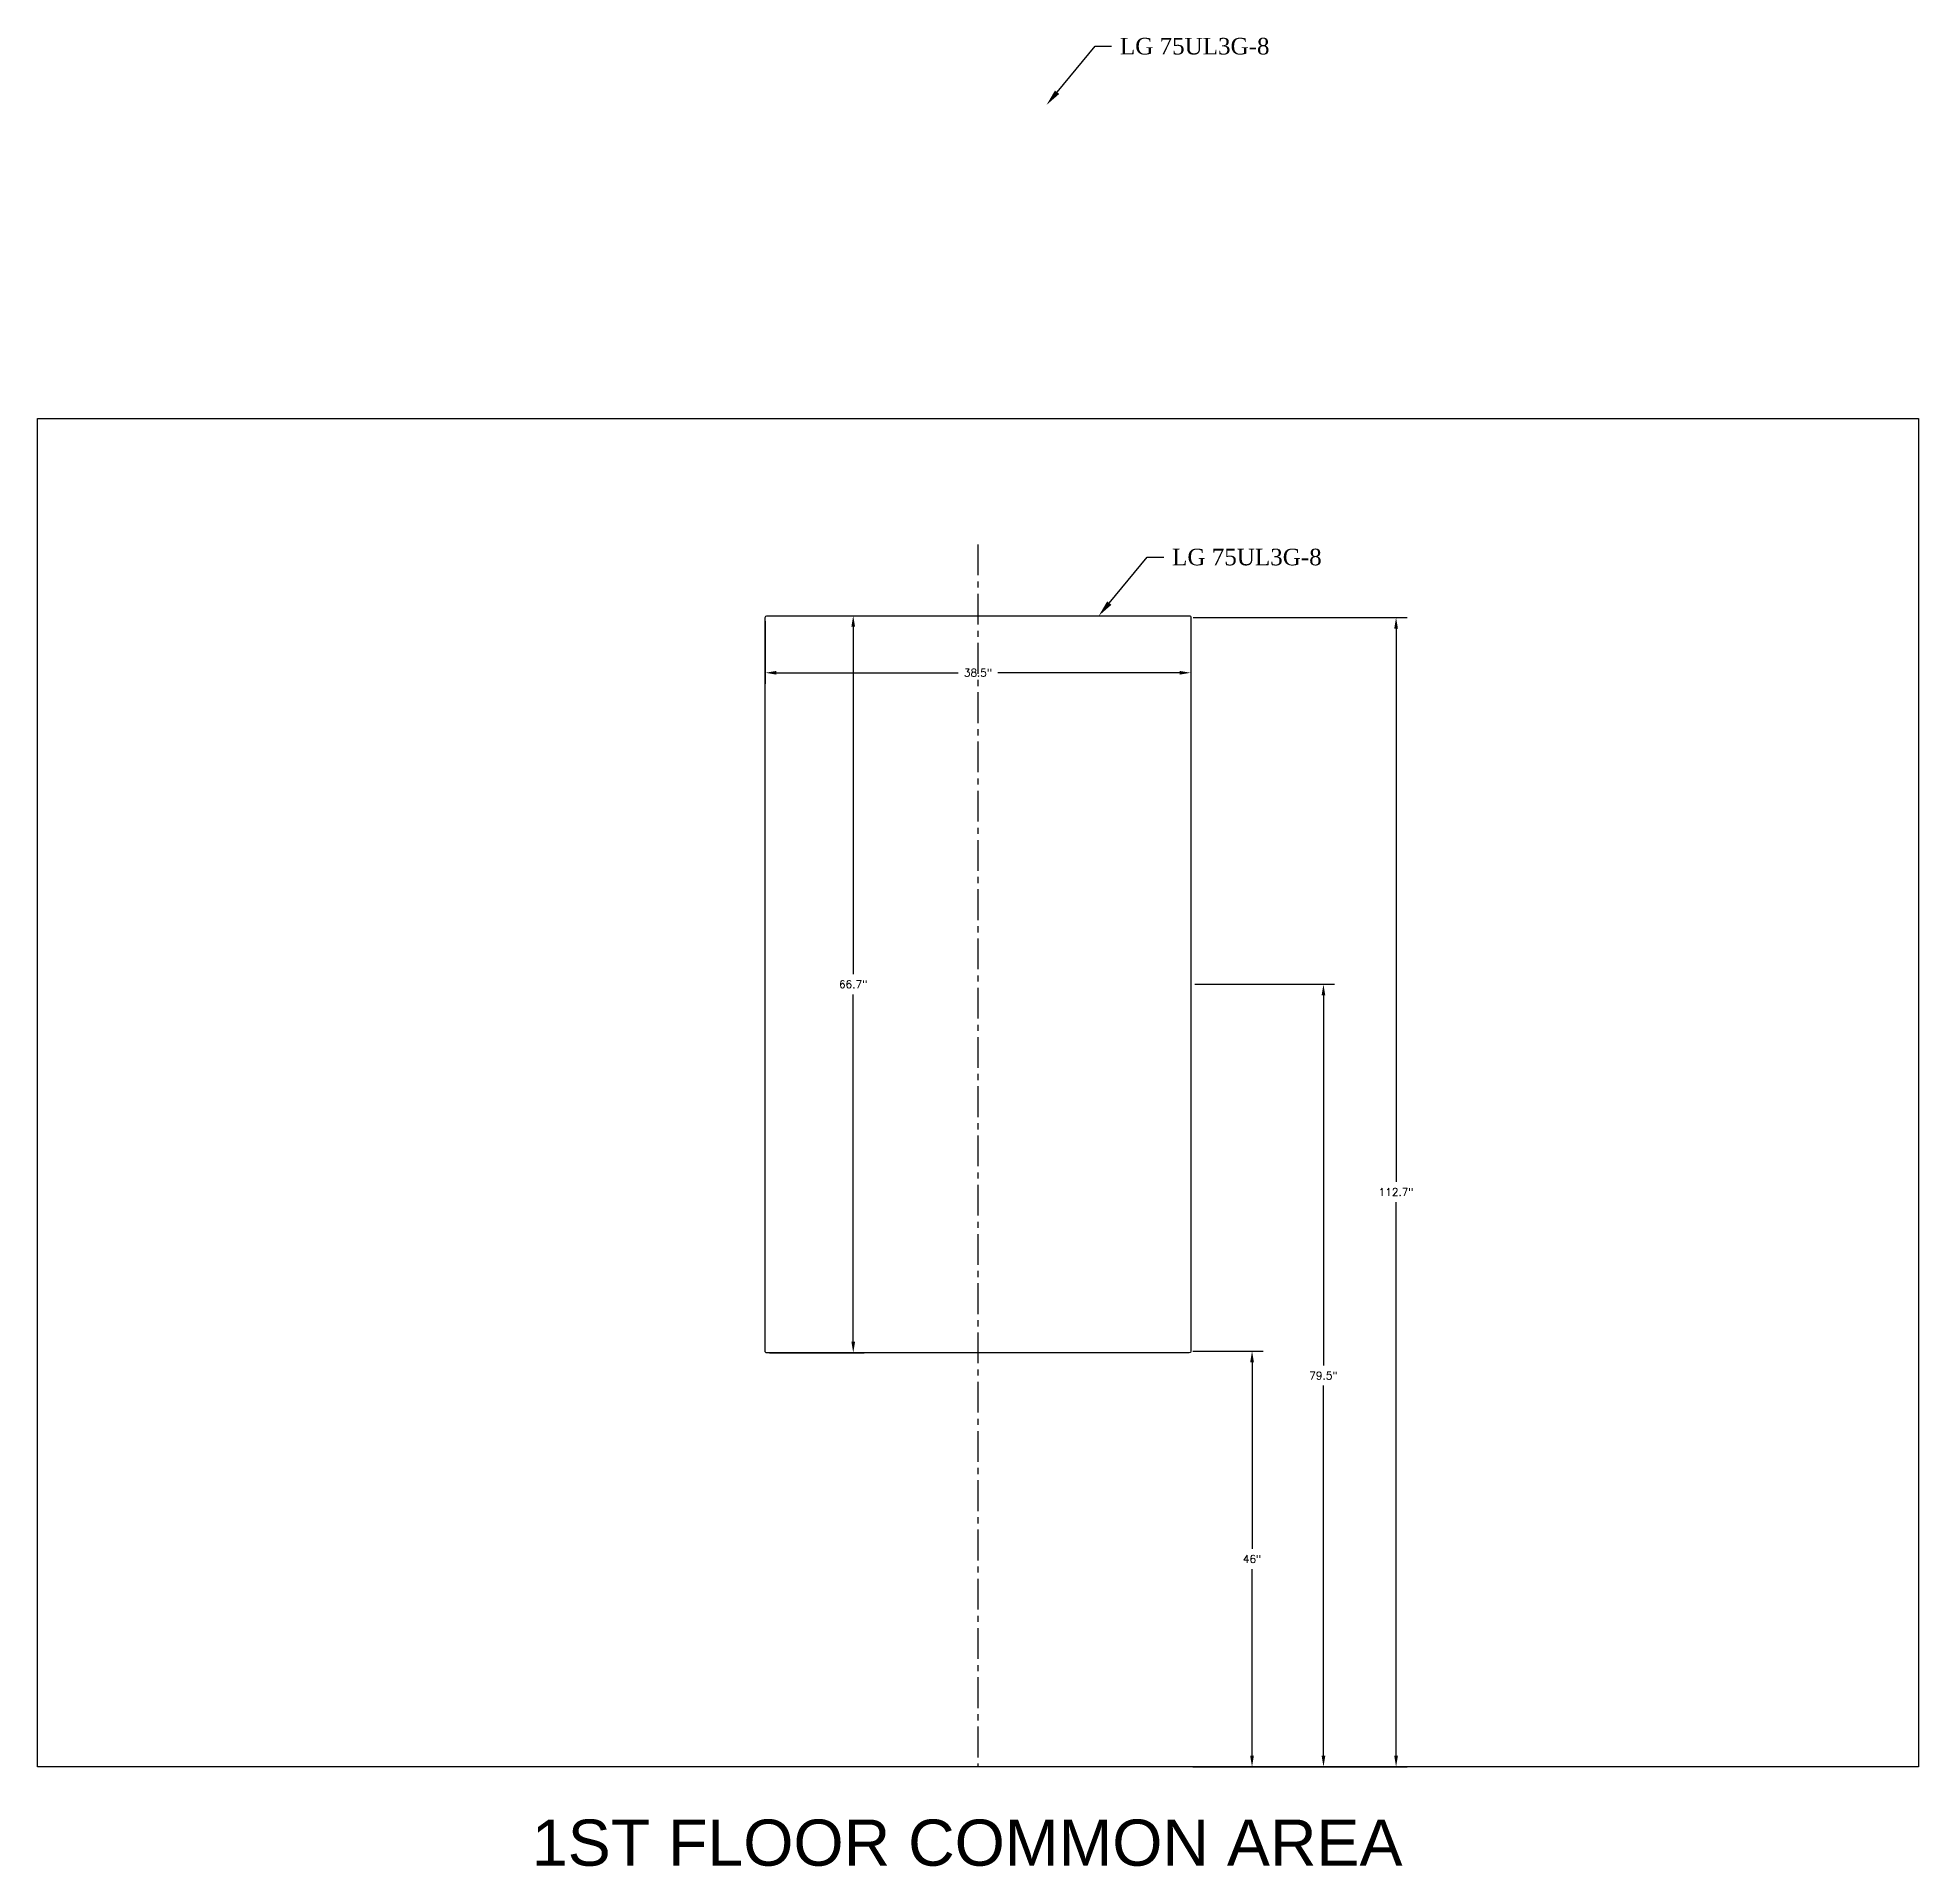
# Model space of a CAD drawing. Header units: inches. Extents: x 8 to 214, y -1 to 137.
# Drawn here: x 95.89 to 126.44, y -0.71 to 28.99 of the extents above; entities that cross this region are included whole.
import ezdxf
from ezdxf import colors
from ezdxf.entities.mleader import LeaderData, LeaderLine
from ezdxf.enums import TextEntityAlignment as Align
from ezdxf.math import Vec2, Vec3

# ---------------------------------------------------------------- set-up
doc = ezdxf.new("R2010")
doc.units = ezdxf.units.IN
doc.header["$MEASUREMENT"] = 0
doc.linetypes.add('CENTERX2', pattern=[0.8, 0.5, -0.1, 0.1, -0.1])
doc.layers.add('AV-VPRT', color=9, linetype='Continuous', plot=False)
for name, color, linetype in [('TA-ANNO-DIMS', 50, 'Continuous'), ('TA-ANNO-TEXT', 130, 'Continuous'), ('TA-DETL-EQPM', 100, 'Continuous')]:
    doc.layers.add(name, color=color, linetype=linetype)
doc.styles.add('Annotative', font='simplex.shx', dxfattribs={"height": 0.125})
doc.styles.add('AVCON', font='BOOKOS.TTF')
doc.styles.add('WL-BASE', font='arial.ttf')
doc.dimstyles.new('Annotative', dxfattribs={"dimscale": 0, "dimtxt": 0.125, "dimasz": 0.18, "dimexe": 0.18, "dimexo": 0.0625, "dimgap": 0.09, "dimtad": 0, "dimtih": 1, "dimtoh": 1, "dimdec": 4, "dimzin": 0, "dimdsep": 46, "dimtxsty": 'Annotative', "dimcen": 0.09, "dimadec": 0, "dimazin": 0, "dimtfac": 1, "dimtdec": 4, "dimtofl": 0, "dimtmove": 0, "dimatfit": 3, "dimfxl": 1, "dimtolj": 1, "dimtzin": 0, "dimarcsym": 0})

# ---------------------------------------------------------------- blocks, each defined once
blk = doc.blocks.new('*D81')
at = {"layer": 'Defpoints', "color": 0, "transparency": 16777216}
for p in [(114.596, 19.574), (114.596, 0.905), (117.958, 0.905)]:
    blk.add_point(p, dxfattribs=at)
at = {"layer": 'TA-ANNO-TEXT', "color": 0, "lineweight": -2, "transparency": 16777216}
for p, q in [((114.659, 19.574), (118.138, 19.574)), ((117.958, 19.394), (117.958, 10.404)), ((117.958, 1.085), (117.958, 10.075)), ((114.658, 0.905), (118.138, 0.905))]:
    blk.add_line(p, q, dxfattribs=at)
at = {"layer": 'TA-ANNO-TEXT', "color": 0, "transparency": 16777216}
for points in [[(117.928, 19.394), (117.988, 19.394), (117.958, 19.574)], [(117.928, 1.085), (117.988, 1.085), (117.958, 0.905)]]:
    blk.add_solid(points, dxfattribs=at)
at = {"layer": 'TA-ANNO-TEXT', "color": 0, "transparency": 16777216, "insert": (117.958, 10.24), "char_height": 0.125, "attachment_point": 5, "style": 'Annotative'}
blk.add_mtext('\\A1;112.7"', dxfattribs=at)
blk = doc.blocks.new('*D82')
at = {"layer": 'Defpoints', "color": 0, "transparency": 16777216}
for p in [(114.624, 13.615), (114.596, 0.905), (116.778, 0.905)]:
    blk.add_point(p, dxfattribs=at)
at = {"layer": 'TA-ANNO-TEXT', "color": 0, "lineweight": -2, "transparency": 16777216}
for p, q in [((114.687, 13.615), (116.958, 13.615)), ((116.778, 13.435), (116.778, 7.425)), ((116.778, 1.085), (116.778, 7.096)), ((114.658, 0.905), (116.958, 0.905))]:
    blk.add_line(p, q, dxfattribs=at)
at = {"layer": 'TA-ANNO-TEXT', "color": 0, "transparency": 16777216}
for points in [[(116.748, 13.435), (116.808, 13.435), (116.778, 13.615)], [(116.748, 1.085), (116.808, 1.085), (116.778, 0.905)]]:
    blk.add_solid(points, dxfattribs=at)
at = {"layer": 'TA-ANNO-TEXT', "color": 0, "transparency": 16777216, "insert": (116.778, 7.26), "char_height": 0.125, "attachment_point": 5, "style": 'Annotative'}
blk.add_mtext('\\A1;79.5"', dxfattribs=at)
blk = doc.blocks.new('*D83')
at = {"layer": 'Defpoints', "color": 0, "transparency": 16777216}
for p in [(114.596, 7.657), (114.596, 0.905), (115.618, 0.905)]:
    blk.add_point(p, dxfattribs=at)
at = {"layer": 'TA-ANNO-TEXT', "color": 0, "lineweight": -2, "transparency": 16777216}
for p, q in [((114.658, 7.657), (115.798, 7.657)), ((115.618, 7.477), (115.618, 4.446)), ((115.618, 1.085), (115.618, 4.117)), ((114.658, 0.905), (115.798, 0.905))]:
    blk.add_line(p, q, dxfattribs=at)
at = {"layer": 'TA-ANNO-TEXT', "color": 0, "transparency": 16777216}
for points in [[(115.588, 7.477), (115.648, 7.477), (115.618, 7.657)], [(115.588, 1.085), (115.648, 1.085), (115.618, 0.905)]]:
    blk.add_solid(points, dxfattribs=at)
at = {"layer": 'TA-ANNO-TEXT', "color": 0, "transparency": 16777216, "insert": (115.618, 4.281), "char_height": 0.125, "attachment_point": 5, "style": 'Annotative'}
blk.add_mtext('\\A1;46"', dxfattribs=at)
blk = doc.blocks.new('*D84')
at = {"layer": 'Defpoints', "color": 0, "transparency": 16777216}
for p in [(107.737, 19.602), (107.716, 7.629), (109.139, 7.629)]:
    blk.add_point(p, dxfattribs=at)
at = {"layer": 'TA-ANNO-TEXT', "color": 0, "lineweight": -2, "transparency": 16777216}
for p, q in [((107.799, 19.602), (109.319, 19.602)), ((109.139, 19.422), (109.139, 13.78)), ((109.139, 7.809), (109.139, 13.451)), ((107.779, 7.629), (109.319, 7.629))]:
    blk.add_line(p, q, dxfattribs=at)
at = {"layer": 'TA-ANNO-TEXT', "color": 0, "transparency": 16777216}
for points in [[(109.109, 19.422), (109.169, 19.422), (109.139, 19.602)], [(109.109, 7.809), (109.169, 7.809), (109.139, 7.629)]]:
    blk.add_solid(points, dxfattribs=at)
at = {"layer": 'TA-ANNO-TEXT', "color": 0, "transparency": 16777216, "insert": (109.139, 13.616), "char_height": 0.125, "attachment_point": 5, "style": 'Annotative'}
blk.add_mtext('\\A1;66.7"', dxfattribs=at)
blk = doc.blocks.new('*D85')
at = {"layer": 'Defpoints', "color": 0, "transparency": 16777216}
for p in [(107.709, 19.574), (114.623, 19.583), (114.623, 18.675)]:
    blk.add_point(p, dxfattribs=at)
at = {"layer": 'TA-ANNO-TEXT', "color": 0, "lineweight": -2, "transparency": 16777216}
for p, q in [((107.709, 19.511), (107.709, 18.495)), ((114.623, 19.52), (114.623, 18.495)), ((107.889, 18.675), (110.844, 18.675)), ((114.443, 18.675), (111.488, 18.675))]:
    blk.add_line(p, q, dxfattribs=at)
at = {"layer": 'TA-ANNO-TEXT', "color": 0, "transparency": 16777216}
for points in [[(107.889, 18.705), (107.889, 18.645), (107.709, 18.675)], [(114.443, 18.705), (114.443, 18.645), (114.623, 18.675)]]:
    blk.add_solid(points, dxfattribs=at)
at = {"layer": 'TA-ANNO-TEXT', "color": 0, "transparency": 16777216, "insert": (111.166, 18.675), "char_height": 0.125, "attachment_point": 5, "style": 'Annotative'}
blk.add_mtext('\\A1;38.5"', dxfattribs=at)

msp = doc.modelspace()

# ---------------------------------------------------------------- linework, layer by layer
at = {"layer": 'AV-VPRT'}
msp.add_lwpolyline([(95.88922, 22.80737), (126.4428, 22.80737), (126.4428, 0.90547), (95.88922, 0.90547)], close=True, dxfattribs=at)
at = {"layer": 'TA-ANNO-DIMS', "linetype": 'CENTERX2'}
msp.add_line((111.16601, 20.75877), (111.16601, 0.90547), dxfattribs=at)
at = {"layer": 'TA-DETL-EQPM'}
msp.add_lwpolyline([(107.70818, 7.65725), (107.70884, 19.57376, -0.41419136), (107.73691, 19.60182), (114.59644, 19.60169, -0.41423576), (114.6245, 19.57362), (114.62384, 7.65711, -0.41419136), (114.59577, 7.62904), (107.73625, 7.62918, -0.41423576)], format="xyb", close=True, dxfattribs=at)

# ---------------------------------------------------------------- texts
at = {"style": 'WL-BASE'}
msp.add_text('1ST FLOOR COMMON AREA', height=0.75, dxfattribs=at).set_placement((110.99033, -0.32647), align=Align.MIDDLE_CENTER)

# ---------------------------------------------------------------- dimensions: what is measured, and where the dimension line sits
at = {"layer": 'TA-ANNO-TEXT'}
dim = msp.add_linear_dim(base=(114.623, 18.67514), p1=(107.70884, 19.57376), p2=(114.623, 19.58269), text='38.5"', dimstyle='Annotative', dxfattribs=at)
dim.commit()
dim.dimension.update_dxf_attribs({"geometry": '*D85', "text_midpoint": (111.16592, 18.67514)})
for base, p1, p2, text, picture, middle in [((109.13899, 7.6292), (107.73691, 19.60182), (107.7164, 7.6292), '66.7"', '*D84', (109.13899, 13.61551)), ((117.95754, 0.90547), (114.59644, 19.57362), (114.59577, 0.90547), '112.7"', '*D81', (117.95754, 10.23955)), ((116.77791, 0.90547), (114.62417, 13.61536), (114.59577, 0.90547), '79.5"', '*D82', (116.77791, 7.26042)), ((115.61809, 0.90547), (114.59577, 7.65711), (114.59577, 0.90547), '46"', '*D83', (115.61809, 4.28129))]:
    dim = msp.add_linear_dim(base=base, p1=p1, p2=p2, angle=90, text=text, dimstyle='Annotative', dxfattribs=at)
    dim.commit()
    dim.dimension.update_dxf_attribs({"geometry": picture, "text_midpoint": middle})

# ---------------------------------------------------------------- leaders
ml = msp.add_multileader_mtext('Standard', dxfattribs=at)
ml.set_content('\\A1;LG {\\A0;75UL3G-8}', color=256, style='AVCON')
ml.set_leader_properties(color=256, linetype='ByLayer', lineweight=-1)
ml.build(insert=Vec2(0, 0))
ml.multileader.update_dxf_attribs({"dogleg_length": 0.125, "arrow_head_size": 0.26943, "scale": 12})
ctx = ml.context
ctx.base_point, ctx.scale, ctx.char_height, ctx.arrow_head_size, ctx.landing_gap_size, ctx.plane_origin = Vec3(113.33653, 28.85027), 12, 0.2694345, 0.26943, 0.13472, Vec3(119.14852, 30.26112)
notes = []
notes.append((ctx, [(1, (1, 1, 0), (113.0671, 28.85027), (1, 0), 0.26943, [(0, [(112.27885, 27.89689)], 0, [])])]))
ctx.mtext.insert, ctx.mtext.flow_direction = Vec3(113.47125, 28.98731), 5
ml = msp.add_multileader_mtext('Standard', dxfattribs=at)
ml.set_content('\\A1;LG {\\A0;75UL3G-8}', color=256, style='AVCON')
ml.set_leader_properties(color=256, linetype='ByLayer', lineweight=-1)
ml.build(insert=Vec2(0, 0))
ml.multileader.update_dxf_attribs({"dogleg_length": 0.125, "arrow_head_size": 0.26943, "scale": 12})
ctx = ml.context
ctx.base_point, ctx.scale, ctx.char_height, ctx.arrow_head_size, ctx.landing_gap_size, ctx.plane_origin = Vec3(114.18462, 20.55262), 12, 0.2694345, 0.26943, 0.13472, Vec3(119.99661, 21.96347)
notes.append((ctx, [(1, (1, 1, 0), (113.91519, 20.55262), (1, 0), 0.26943, [(0, [(113.12694, 19.59923)], 0, [])])]))
ctx.mtext.insert, ctx.mtext.flow_direction = Vec3(114.31934, 20.68966), 5
for ctx, leaders in notes:
    for number, flags, end, landing, length, lines in leaders:
        leader = LeaderData()
        leader.index, (leader.has_last_leader_line, leader.has_dogleg_vector, leader.attachment_direction) = number, flags
        leader.last_leader_point, leader.dogleg_vector, leader.dogleg_length = Vec3(end), Vec3(landing), length
        for number, points, colour, breaks in lines:
            line = LeaderLine()
            line.index, line.vertices, line.color, line.breaks = number, Vec3.list(points), colors.encode_raw_color(colour), breaks
            leader.lines.append(line)
        ctx.leaders.append(leader)

doc.saveas('drawing.dxf')
